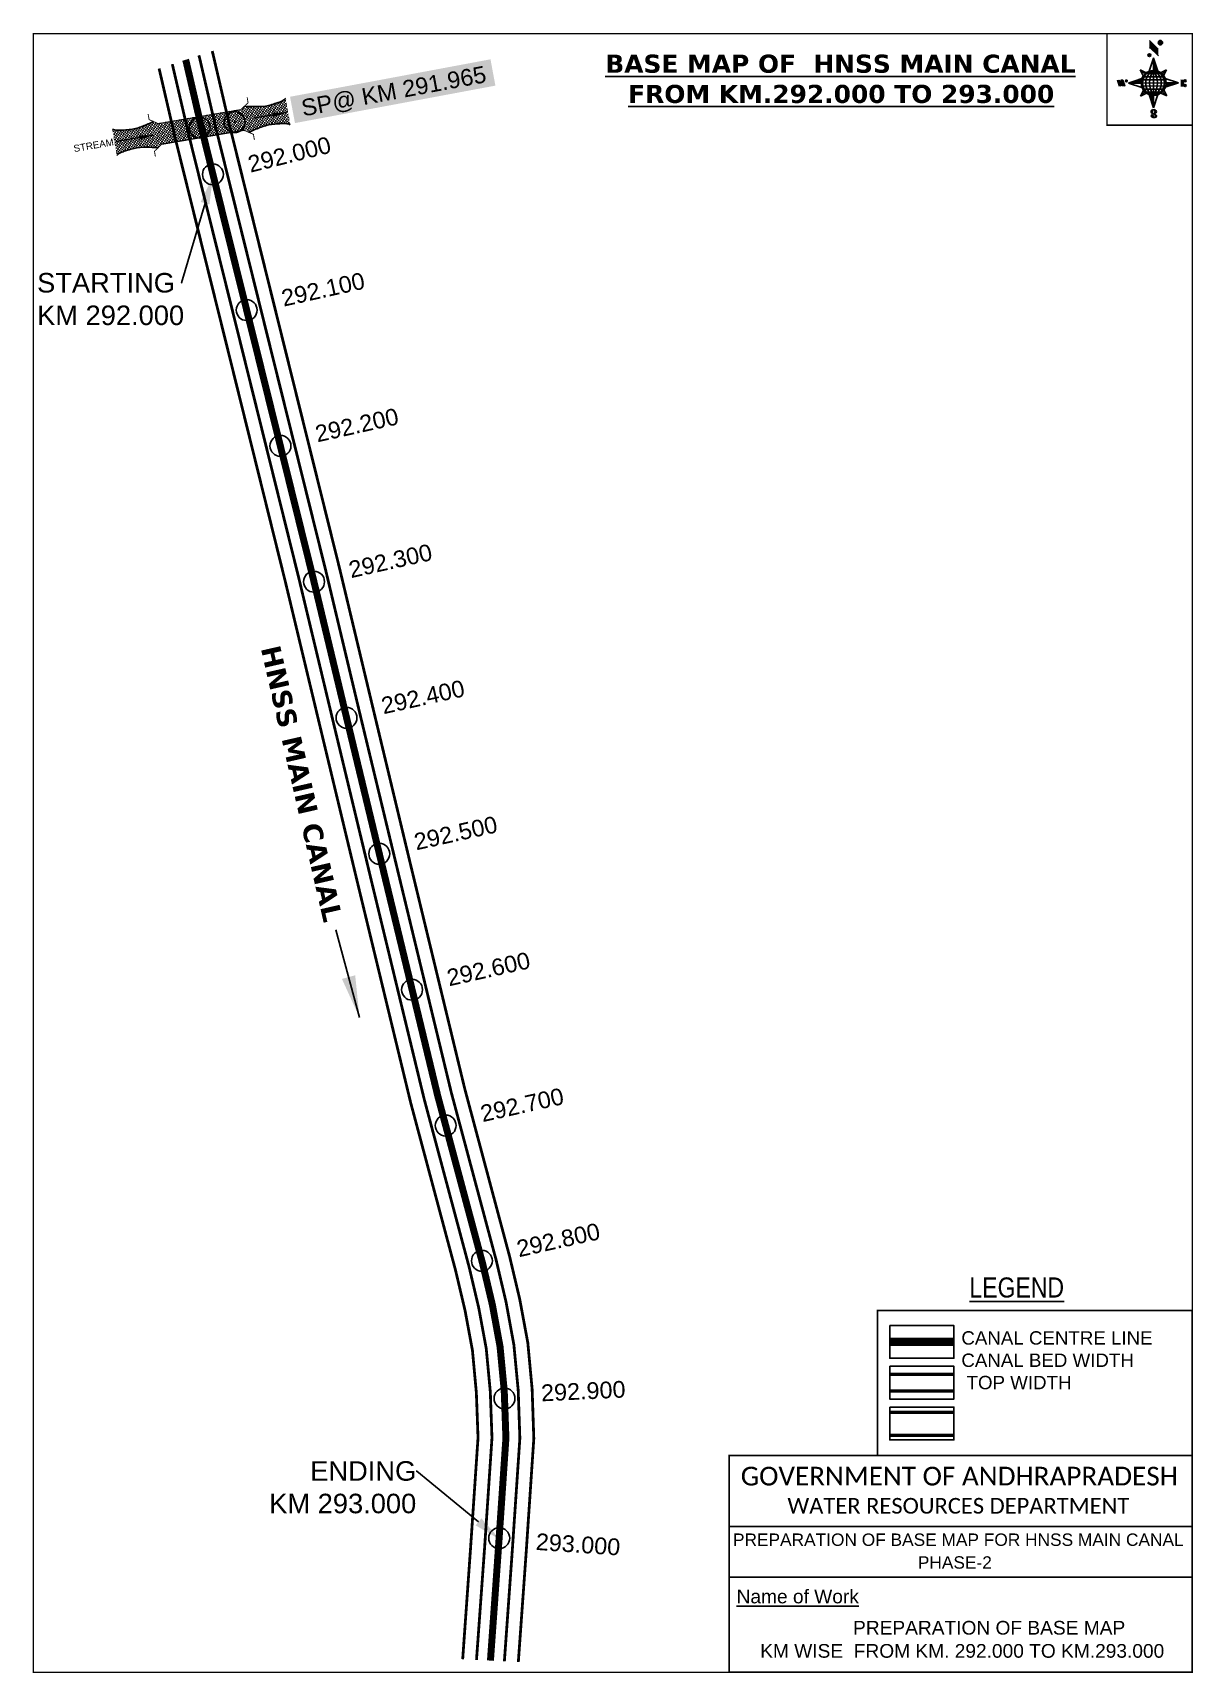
# Model space of a CAD drawing. Header units: inches. Extents: x 774190 to 775022, y 1585695 to 1586871.
import ezdxf
from ezdxf import colors
from ezdxf.entities.mleader import LeaderData, LeaderLine
from ezdxf.enums import TextEntityAlignment as Align
from ezdxf.math import Vec2, Vec3

# ---------------------------------------------------------------- set-up
doc = ezdxf.new("R2010")
doc.units = ezdxf.units.IN
doc.header["$LTSCALE"] = 15
doc.header["$MEASUREMENT"] = 0
doc.header["$PDMODE"] = 32
doc.header["$PDSIZE"] = 15
doc.linetypes.add('HIDDEN2', pattern=[0.1875, 0.125, -0.0625])
for name, color, linetype in [('AQUADUCT', 1, 'Continuous'), ('bord', 1, 'Continuous'), ('CANAL1', 7, 'Continuous'), ('CSMark', 72, 'Continuous'), ('DCBMS', 232, 'Continuous'), ('PAGE', 7, 'Continuous'), ('STRUCTURE', 5, 'Continuous'), ('TEXT', 6, 'Continuous')]:
    doc.layers.add(name, color=color, linetype=linetype)
doc.styles.add('ARIALN', font='ARIALN.TTF')
doc.styles.get("Standard").update_dxf_attribs({"font": 'arial.ttf'})
doc.dimstyles.get("Standard").update_dxf_attribs({"dimtxt": 20, "dimasz": 0.18, "dimexe": 0.18, "dimexo": 0.0625, "dimgap": 0.09, "dimtad": 0, "dimtih": 1, "dimtoh": 1, "dimdec": 4, "dimzin": 0, "dimdsep": 46, "dimtxsty": 'Standard', "dimcen": 0.09, "dimadec": 0, "dimazin": 0, "dimtfac": 1, "dimtdec": 4, "dimtofl": 0, "dimtmove": 0, "dimatfit": 3, "dimfxl": 1, "dimtolj": 1, "dimtzin": 0, "dimarcsym": 0})
pattern_1 = [(267.297113149, (-8720374.938, 50637915.138), (10.5367255337, -0.497431438), [])]
pattern_2 = [(357.297113149, (-8720374.938, 50637915.138), (0.497431438, 10.5367255337), [])]

# ---------------------------------------------------------------- blocks, each defined once
blk = doc.blocks.new('*X26')
at = {"color": 0, "linetype": 'Continuous'}
for p, q in [((6321.6, 240.5), (6322.3, 241.2)), ((6321.6, 240.3), (6322.3, 241)), ((6321.6, 240.1), (6322.3, 240.8)), ((6321.6, 239.9), (6322.4, 240.7)), ((6321.6, 239.8), (6322.4, 240.6)), ((6321.6, 239.6), (6322.5, 240.5)), ((6321.6, 239.4), (6322.5, 240.3)), ((6321.6, 239.2), (6322.6, 240.2)), ((6321.7, 239.1), (6322.6, 240.1)), ((6321.8, 240.8), (6322.4, 241.4)), ((6321.8, 239), (6322.7, 240)), ((6321.8, 239), (6322.8, 239.9)), ((6321.9, 238.9), (6322.9, 239.8)), ((6322, 238.8), (6323, 239.7)), ((6322.1, 241.3), (6322.4, 241.6)), ((6322.1, 238.7), (6323.1, 239.6)), ((6322.2, 238.6), (6323.1, 239.6)), ((6322.3, 238.5), (6323.2, 239.5)), ((6322.4, 238.5), (6323.3, 239.4)), ((6322.5, 238.4), (6323.4, 239.3)), ((6322.7, 238.4), (6323.6, 239.3)), ((6322.8, 238.3), (6323.7, 239.2)), ((6322.9, 238.3), (6323.8, 239.1)), ((6323.1, 238.2), (6323.9, 239.1)), ((6323.2, 238.2), (6324, 239)), ((6323.3, 238.2), (6324.2, 239)), ((6323.5, 238.1), (6324.3, 238.9)), ((6323.7, 238.1), (6324.4, 238.9)), ((6323.8, 238.1), (6324.6, 238.8)), ((6324.1, 238.2), (6324.7, 238.8)), ((6324.3, 238.3), (6324.9, 238.8)), ((6324.6, 238.3), (6325.1, 238.8)), ((6324.8, 238.4), (6325.2, 238.8)), ((6325.1, 238.5), (6325.4, 238.8)), ((6325.4, 238.6), (6325.6, 238.8))]:
    blk.add_line(p, q, dxfattribs=at)
blk = doc.blocks.new('*X25')
at = {"color": 0, "linetype": 'Continuous'}
for p, q in [((6324.4, 240.3), (6324.5, 240.4)), ((6324.6, 240.3), (6324.8, 240.5)), ((6324.7, 240.2), (6325, 240.5)), ((6324.8, 240.2), (6325.2, 240.6)), ((6325, 240.1), (6325.5, 240.6)), ((6325.1, 240.1), (6325.6, 240.6)), ((6325.2, 240), (6325.8, 240.6)), ((6325.3, 240), (6326, 240.6)), ((6325.4, 239.9), (6326.1, 240.6)), ((6325.5, 239.8), (6326.2, 240.5)), ((6325.6, 239.8), (6326.3, 240.5)), ((6325.7, 239.7), (6326.5, 240.4)), ((6325.9, 239.6), (6326.6, 240.3)), ((6326, 239.5), (6326.7, 240.3)), ((6326, 239.4), (6326.8, 240.2)), ((6326.1, 239.3), (6327, 240.2)), ((6326.2, 239.3), (6327.1, 240.1)), ((6326.3, 239.2), (6327.1, 240)), ((6326.4, 239.1), (6327.2, 239.9)), ((6326.5, 239), (6327.3, 239.8)), ((6326.5, 238.9), (6327.4, 239.7)), ((6326.6, 238.8), (6327.5, 239.6)), ((6326.7, 238.7), (6327.5, 239.5)), ((6326.8, 238.6), (6327.6, 239.4)), ((6326.8, 238.5), (6327.7, 239.3)), ((6326.8, 236.5), (6327.4, 237)), ((6326.9, 238.3), (6327.8, 239.2)), ((6326.9, 238.2), (6327.9, 239.1)), ((6326.9, 236.8), (6327.6, 237.4)), ((6327, 238.1), (6327.8, 239)), ((6327, 237.9), (6327.8, 238.8)), ((6327, 237.8), (6327.8, 238.6)), ((6327, 237.6), (6327.8, 238.4)), ((6327, 237.4), (6327.8, 238.2)), ((6327, 237.3), (6327.8, 238)), ((6327, 237.1), (6327.8, 237.9))]:
    blk.add_line(p, q, dxfattribs=at)
blk = doc.blocks.new('H')
at = {"layer": 'bord', "extrusion": (0.000427885, 0.004792, 0.999988)}
h = blk.add_hatch(dxfattribs=at)
h.set_pattern_fill('LINE', color=8, scale=84.387686, angle=-2.7029, style=0)
h.set_pattern_definition(pattern_2)
h.paths.add_polyline_path([(-492, 786, -0.090992), (-448, 775), (-486, 912)])
h = blk.add_hatch(dxfattribs=at)
h.set_pattern_fill('LINE', color=8, scale=84.387686, angle=-92.7029, style=0)
h.set_pattern_definition(pattern_1)
h.paths.add_polyline_path([(-625, 665, -0.090992), (-615, 710), (-751, 671)])
h = blk.add_hatch(dxfattribs=at)
h.set_pattern_fill('LINE', color=8, scale=84.387686, angle=-2.7029, style=0)
h.set_pattern_definition(pattern_2)
h.paths.add_polyline_path([(-504, 533, -0.090992), (-549, 543), (-510, 406)])
h = blk.add_hatch(dxfattribs=at)
h.set_pattern_fill('LINE', color=8, scale=84.387686, angle=-92.7029, style=0)
h.set_pattern_definition(pattern_1)
h.paths.add_polyline_path([(-246, 647), (-372, 653, -0.090992), (-382, 609)])
for p, q in [((-519, 1020, -1217), (-435, 927, -1216)), ((-516, 1087, -1217), (-432, 994, -1217)), ((-538, 774, -1216), (-487, 906, -1216)), ((-487, 906, -1216), (-493, 780, -1216)), ((-487, 906, -1216), (-448, 769, -1216)), ((-865, 701, -1215), (-847, 638, -1215)), ((-847, 700, -1215), (-829, 637, -1215)), ((-829, 699, -1215), (-811, 636, -1215)), ((-829, 699, -1215), (-811, 698, -1215)), ((-811, 698, -1215), (-794, 635, -1215)), ((-752, 665, -1215), (-615, 704, -1215)), ((-627, 794, -1216), (-567, 760, -1216)), ((-627, 794, -1216), (-584, 747, -1215)), ((-599, 731, -1215), (-627, 794, -1216)), ((-421, 753, -1216), (-359, 781, -1216)), ((-359, 781, -1216), (-405, 739, -1216)), ((-359, 781, -1216), (-392, 721, -1215)), ((-379, 693, -1215), (-246, 641, -1215)), ((-213, 669, -1215), (-217, 601, -1215)), ((-752, 665, -1215), (-625, 659, -1215)), ((-619, 614, -1215), (-752, 665, -1215)), ((-639, 526, -1214), (-606, 585, -1215)), ((-639, 526, -1214), (-593, 568, -1215)), ((-577, 553, -1215), (-639, 526, -1214)), ((-511, 400, -1214), (-549, 537, -1214)), ((-460, 533, -1215), (-511, 400, -1214)), ((-505, 527, -1214), (-511, 400, -1214)), ((-371, 513, -1214), (-431, 546, -1215)), ((-371, 513, -1214), (-414, 560, -1215)), ((-399, 576, -1215), (-371, 513, -1214)), ((-246, 641, -1215), (-383, 603, -1215)), ((-373, 647, -1215), (-246, 641, -1215)), ((-197, 600, -1215), (-194, 668, -1215))]:
    blk.add_line(p, q, dxfattribs=at)
at = {"layer": 'bord', "color": 8, "linetype": 'ByBlock', "extrusion": (0.000427885, 0.004792, 0.999988)}
for p, q in [((-375, 679, -1215), (-620, 691, -1215)), ((-386, 711, -1215), (-605, 722, -1215)), ((-411, 744, -1216), (-578, 752, -1216)), ((-493, 780, -1216), (-505, 527, -1214)), ((-373, 647, -1215), (-625, 659, -1215)), ((-378, 616, -1215), (-623, 628, -1215)), ((-392, 585, -1215), (-611, 595, -1215)), ((-420, 555, -1215), (-587, 562, -1215))]:
    blk.add_line(p, q, dxfattribs=at)
at = {"layer": 'bord', "extrusion": (0.000427885, 0.004792, 0.999988), "elevation": -1212}
for points, const_width in [([(-522, 960), (-516, 1093)], 1.61), ([(-434, 933), (-428, 1066)], 1.61), ([(-870, 707), (-846, 706)], 0.642), ([(-829, 643), (-821, 678)], 0.642), ([(-793, 641), (-782, 694)], 0.642), ([(-223, 676), (-174, 673)], 0.706), ([(-829, 643), (-855, 644)], 0.642), ([(-811, 642), (-784, 641)], 0.642), ([(-177, 605), (-226, 607)], 0.706), ([(-195, 645), (-185, 644)], 0.706)]:
    blk.add_lwpolyline(points, dxfattribs=dict(at, const_width=const_width))
for points, const_width in [([(-414, 1073, 1), (-398, 1058, 1)], 22.3), ([(-530, 950, 1), (-520, 939, 1)], 14.8), ([(-776, 697, 1), (-769, 690, 1)], 8.9), ([(-180, 618, 1), (-173, 611, 1)], 9.79), ([(-178, 667, 1), (-171, 660, 1)], 9.79), ([(-490, 362, 1), (-498, 369, 1)], 11.1), ([(-525, 322, 1), (-533, 329, 1)], 11.1)]:
    blk.add_lwpolyline(points, format="xyb", close=True, dxfattribs=dict(at, const_width=const_width))
for points in [[(-537, 317), (-531, 310), (-520, 307), (-505, 307), (-494, 310), (-486, 318), (-487, 326), (-491, 333), (-494, 336), (-503, 341), (-522, 347), (-530, 352), (-534, 355), (-537, 363), (-537, 373), (-530, 381), (-520, 384), (-504, 384), (-493, 380), (-487, 373)], [(-522, 348), (-526, 354), (-528, 361), (-528, 371), (-526, 375), (-521, 381), (-515, 384)], [(-505, 307), (-499, 312), (-497, 319), (-497, 327), (-501, 335), (-509, 343)]]:
    blk.add_lwpolyline(points, dxfattribs=at)
at = {"layer": 'bord', "extrusion": (0.000427885, 0.004792, 0.999988)}
for centre, radius in [((-406, 1065, -1212), 22.3), ((-525, 944, -1212), 14.8), ((-773, 694, -1212), 8.9), ((-498, 659, -1212), 127), ((-177, 615, -1212), 9.79), ((-174, 663, -1212), 9.79), ((-494, 365, -1212), 11.1), ((-529, 325, -1212), 11.1)]:
    blk.add_circle(centre, radius, dxfattribs=at)
at = {"layer": 'bord', "color": 8, "linetype": 'ByBlock', "extrusion": (0.000427885, 0.004792, 0.999988)}
for centre, radius, start, end in [((-482, 658, -1212), 128, 94.9254, 259.6691), ((-437, 656, -1212), 141, 113.2864, 241.308), ((-316, 651, -1212), 222, 142.5892, 212.0053), ((-560, 662, -1212), 141, 293.2864, 61.308), ((-681, 668, -1212), 222, 322.5892, 32.0053), ((-515, 660, -1212), 128, 274.9254, 79.6691)]:
    blk.add_arc(centre, radius, start, end, dxfattribs=at)
at = {"layer": 'bord', "extrusion": (0.000427885, 0.004792, 0.999988)}
for points in [[(-516, 1093, -1212), (-431, 1000, -1212), (-519, 1026, -1212), (-434, 933, -1212)], [(-864, 707, -1212), (-846, 706, -1212), (-846, 644, -1212), (-829, 643, -1212)], [(-829, 705, -1212), (-811, 704, -1212), (-811, 642, -1212), (-793, 641, -1212)], [(-193, 674, -1212), (-197, 606, -1212), (-213, 675, -1212), (-216, 607, -1212)]]:
    blk.add_solid(points, dxfattribs=at)
at = {"layer": 'bord', "extrusion": (0.000427885, 0.004792, 0.999988), "xscale": 7.977342409717546, "yscale": 7.977342408231451, "zscale": 7.977342408476333, "rotation": 138.0840426661453}
for name, p in [('*X25', (38301, -31929, -1212)), ('*X26', (38314, -31951, -1212))]:
    blk.add_blockref(name, p, dxfattribs=at)
blk = doc.blocks.new('SP')
at = {"layer": 'STRUCTURE'}
h = blk.add_hatch(dxfattribs=at)
h.set_pattern_fill('DASH', color=256, scale=8, style=0)
edge = h.paths.add_edge_path()
edge.add_spline(control_points=[(769825.7, 1706742.1), (769825.3, 1706741.8), (769823.8, 1706740.8), (769820.9, 1706740.3), (769817, 1706739.7), (769811.4, 1706738.9), (769804, 1706739.7), (769798.4, 1706741), (769795.6, 1706741.6)], knot_values=[0, 0, 0, 0, 1.613557, 5.24513, 8.624976, 13.470124, 22.190216, 30.746377, 30.746377, 30.746377, 30.746377], degree=3, periodic=0)
edge.add_line((769795.6, 1706741.6), (769792.6, 1706739.6))
edge.add_line((769792.6, 1706739.6), (769732.6, 1706739.6))
edge.add_line((769732.6, 1706739.6), (769729.6, 1706741.6))
edge.add_spline(control_points=[(769729.6, 1706741.6), (769726.9, 1706740.9), (769721.3, 1706739.5), (769713.9, 1706738.5), (769708.3, 1706739.1), (769704.4, 1706739.6), (769701.5, 1706740), (769700, 1706741), (769699.5, 1706741.3)], knot_values=[0, 0, 0, 0, 8.556161, 17.276253, 22.121402, 25.501247, 29.13282, 30.746377, 30.746377, 30.746377, 30.746377], degree=3, periodic=0)
edge.add_line((769699.5, 1706741.3), (769699.5, 1706722.1))
edge.add_spline(control_points=[(769699.5, 1706722.1), (769700, 1706722.4), (769701.4, 1706723.4), (769704.3, 1706724), (769708.2, 1706724.5), (769713.8, 1706725.3), (769721.2, 1706724.5), (769726.8, 1706723.3), (769729.6, 1706722.6)], knot_values=[0, 0, 0, 0, 1.613557, 5.24513, 8.624976, 13.470124, 22.190216, 30.746377, 30.746377, 30.746377, 30.746377], degree=3, periodic=0)
edge.add_line((769729.6, 1706722.6), (769732.6, 1706724.6))
edge.add_line((769732.6, 1706724.6), (769792.6, 1706724.6))
edge.add_line((769792.6, 1706724.6), (769795.6, 1706722.6))
edge.add_spline(control_points=[(769795.6, 1706722.6), (769798.4, 1706723.3), (769803.9, 1706724.8), (769811.3, 1706725.8), (769817, 1706725.1), (769820.9, 1706724.7), (769823.8, 1706724.2), (769825.2, 1706723.3), (769825.7, 1706723)], knot_values=[0, 0, 0, 0, 8.556161, 17.276253, 22.121402, 25.501247, 29.13282, 30.746377, 30.746377, 30.746377, 30.746377], degree=3, periodic=0)
edge.add_line((769825.7, 1706723), (769825.7, 1706742.1))
h.paths.add_polyline_path([(769764.2, 1706732.1, -1), (769761.1, 1706732.1, -1)], flags=0)
h.paths.add_polyline_path([(769761.1, 1706732.1, 1), (769764.2, 1706732.1, 1)], flags=16)
at = {"layer": 'STRUCTURE', "const_width": 0.628}
for points in [[(769726.6, 1706747.6), (769726.6, 1706743.6), (769732.6, 1706739.6), (769792.6, 1706739.6), (769798.6, 1706743.6), (769798.6, 1706747.6)], [(769726.6, 1706716.6), (769726.6, 1706720.6), (769732.6, 1706724.6), (769792.6, 1706724.6), (769798.6, 1706720.6), (769798.6, 1706716.6)]]:
    blk.add_lwpolyline(points, dxfattribs=at)
at = {"layer": 'STRUCTURE', "color": 3}
blk.add_lwpolyline([(769732.6, 1706724.6), (769792.6, 1706724.6)], dxfattribs=at)
blk.add_lwpolyline([(769732.6, 1706724.6), (769792.6, 1706724.6)], dxfattribs=at)
at = {"layer": 'STRUCTURE', "color": 0}
blk.add_circle((769762.6, 1706732.1), 1.55, dxfattribs=at)
at = {"layer": 'STRUCTURE'}
for points in [[(769699.5, 1706741.3), (769700.9, 1706740.5), (769704.4, 1706739.6), (769707.8, 1706739.2), (769712.6, 1706738.8), (769721.3, 1706739.7), (769729.6, 1706741.6)], [(769825.7, 1706742.1), (769824.3, 1706741.3), (769820.8, 1706740.3), (769817.5, 1706739.8), (769812.7, 1706739.2), (769804, 1706739.9), (769795.6, 1706741.6)], [(769699.5, 1706722.1), (769700.9, 1706723), (769704.4, 1706724), (769707.7, 1706724.5), (769712.5, 1706725), (769721.2, 1706724.4), (769729.6, 1706722.6)], [(769825.7, 1706723), (769824.3, 1706723.8), (769820.8, 1706724.7), (769817.4, 1706725.1), (769812.6, 1706725.5), (769803.9, 1706724.6), (769795.6, 1706722.6)]]:
    blk.add_spline(points, degree=3, dxfattribs=at)
at = {"layer": 'STRUCTURE', "color": 0}
blk.add_text('STREAM', height=5, dxfattribs=at).set_placement((769684.3, 1706732.1), align=Align.MIDDLE_CENTER)
for points in [[(769727.4, 1706732.1), (769700.8, 1706732.1)], [(769824.4, 1706732.1), (769800.5, 1706732.1)]]:
    blk.add_leader(points, dimstyle='Standard', override={"dimasz": 10, "dimgap": 0.09, "dimtad": 0}, dxfattribs=at)

msp = doc.modelspace()

# ---------------------------------------------------------------- linework, layer by layer
at = {"layer": 'CANAL1', "color": 5, "const_width": 2}
for points in [[(774309.4, 1586854.9), (774310, 1586852.7), (774321.7, 1586802.3), (774358.5, 1586654), (774400.6, 1586484.6), (774424.1, 1586386), (774452.7, 1586267.3), (774490.4, 1586111.2), (774522.6, 1585990.9), (774529.7, 1585960.8), (774535.3, 1585930.2), (774538.4, 1585897.7), (774539.6, 1585863.1), (774534.2, 1585783.1), (774528.5, 1585703.2)], [(774290.4, 1586848.6), (774290.5, 1586848), (774302.2, 1586797.7), (774339.1, 1586649.2), (774381.1, 1586479.9), (774404.7, 1586381.3), (774433.2, 1586262.6), (774471, 1586106.3), (774503.2, 1585986), (774510.1, 1585956.7), (774515.5, 1585927.4), (774518.4, 1585896.5), (774519.6, 1585863.4), (774514.3, 1585784.5), (774508.5, 1585704.2)]]:
    msp.add_lwpolyline(points, dxfattribs=at)
at = {"layer": 'CANAL1', "color": 200, "const_width": 2}
for points in [[(774319, 1586858), (774319.7, 1586855.1), (774331.4, 1586804.7), (774368.2, 1586656.4), (774410.3, 1586487), (774433.9, 1586388.3), (774462.4, 1586269.6), (774500.1, 1586113.7), (774532.3, 1585993.3), (774539.5, 1585962.9), (774545.3, 1585931.6), (774548.4, 1585898.4), (774549.6, 1585862.9), (774544.2, 1585782.4), (774538.5, 1585702.7)], [(774280.9, 1586845.4), (774292.5, 1586795.3), (774329.4, 1586646.8), (774371.4, 1586477.5), (774395, 1586379), (774423.5, 1586260.2), (774461.3, 1586103.8), (774493.5, 1585983.5), (774500.3, 1585954.7), (774505.6, 1585926.1), (774508.4, 1585895.8), (774509.6, 1585863.6), (774504.3, 1585785.2), (774498.6, 1585704.7)]]:
    msp.add_lwpolyline(points, dxfattribs=at)
at = {"layer": 'CANAL1', "color": 1, "linetype": 'HIDDEN2', "ltscale": 8, "const_width": 5}
msp.add_lwpolyline([(774299.9, 1586851.7), (774300.3, 1586850.4), (774312, 1586800), (774319.5, 1586769.5), (774348.8, 1586651.6), (774390.8, 1586482.2), (774414.4, 1586383.7), (774443, 1586264.9), (774480.7, 1586108.7), (774512.9, 1585988.4), (774519.9, 1585958.8), (774525.4, 1585928.8), (774528.4, 1585897.1), (774529.6, 1585863.3), (774524.2, 1585783.8), (774518.5, 1585703.7)], dxfattribs=at)
at = {"layer": 'CANAL1', "color": 1, "linetype": 'HIDDEN2', "ltscale": 100, "const_width": 6, "elevation": -0.4}
msp.add_lwpolyline([(774850.8, 1585932.3), (774804.8, 1585932.3)], dxfattribs=at)
at = {"layer": 'CANAL1', "color": 5, "const_width": 2.4, "elevation": -0.4}
for points in [[(774850.8, 1585909), (774804.8, 1585909)], [(774850.8, 1585897), (774804.8, 1585897)]]:
    msp.add_lwpolyline(points, dxfattribs=at)
at = {"layer": 'CANAL1', "color": 200, "const_width": 2.4, "elevation": -0.4}
for points in [[(774850.8, 1585881.8), (774804.8, 1585881.8)], [(774850.8, 1585865.3), (774804.8, 1585865.3)]]:
    msp.add_lwpolyline(points, dxfattribs=at)
at = {"layer": 'CSMark', "color": 2}
msp.add_point((774310, 1586803), dxfattribs=at)
at = {"layer": 'CSMark'}
msp.add_point((774335, 1586807), dxfattribs=at)
at = {"layer": 'CSMark', "color": 3}
for p in [(774319.5, 1586769.5), (774343.7, 1586672.2), (774367.9, 1586574.8), (774392, 1586477.4), (774415.3, 1586379.8), (774438.8, 1586282.3), (774462.3, 1586184.8), (774486.4, 1586087.4), (774512.4, 1585990.4), (774528.6, 1585891.7), (774524.8, 1585791.5)]:
    msp.add_point(p, dxfattribs=at)
at = {"layer": 'PAGE', "const_width": 1}
msp.add_lwpolyline([(775021.8, 1585695.3), (775021.8, 1586870.5), (774190.8, 1586870.5), (774190.8, 1585695.3), (775021.8, 1585695.3)], dxfattribs=at)
at = {"layer": 'PAGE'}
for points, const_width in [([(775021.8, 1586870.5), (774960.7, 1586870.5), (774960.7, 1586804.8), (775021.8, 1586804.8)], 1), ([(774796, 1585954.7), (775021.8, 1585954.7), (775021.8, 1585850.9), (774796, 1585850.9)], 1.2), ([(774689.7, 1585850.9), (775021.8, 1585850.9), (775021.8, 1585695.3), (774689.7, 1585695.3)], 1.2)]:
    msp.add_lwpolyline(points, close=True, dxfattribs=dict(at, const_width=const_width))
at = {"layer": 'PAGE', "elevation": -0.4}
for points in [[(774804.8, 1585944), (774850.8, 1585944), (774850.8, 1585920.5), (774804.8, 1585920.5)], [(774804.8, 1585914.8), (774850.8, 1585914.8), (774850.8, 1585891.3), (774804.8, 1585891.3)], [(774804.8, 1585885.5), (774850.8, 1585885.5), (774850.8, 1585862), (774804.8, 1585862)]]:
    msp.add_lwpolyline(points, close=True, dxfattribs=at)
at = {"layer": 'PAGE'}
for points in [[(774689.7, 1585799.9), (775021.8, 1585799.9)], [(774689.7, 1585763.6), (775021.8, 1585763.6)]]:
    msp.add_lwpolyline(points, dxfattribs=at)

# ---------------------------------------------------------------- block references
at = {"layer": 'AQUADUCT', "color": 1, "xscale": 0.0703495379661093, "yscale": 0.07034953800030053, "zscale": 0.07034953795990817, "rotation": 3.078330607406165}
msp.add_blockref('H', (775031.5, 1586791.1, 85.4), dxfattribs=at)
at = {"layer": 'STRUCTURE', "color": 0, "rotation": 9.643361891185524}
msp.add_blockref('SP', (301328.7, -224758.4), dxfattribs=at)

# ---------------------------------------------------------------- texts
at = {"layer": 'CANAL1', "insert": (774367.2, 1586433.8), "char_height": 14, "width": 205.129, "attachment_point": 1, "rotation": 282.9093}
msp.add_mtext('\\pi0.96322;{\\fVerdana|b1|i0|c0|p34;HNSS MAIN CANAL}', dxfattribs=at)
at = {"layer": 'CSMark', "color": 3}
msp.add_text('292.000', height=12, rotation=13.9868, dxfattribs=at).set_placement((774344.9, 1586776.5), align=Align.MIDDLE_LEFT)
at = {"layer": 'CSMark', "color": 1}
for s, rotation, p in [('292.100', 12.543, (774368.9, 1586680.5)), ('292.200', 12.543, (774393.1, 1586583.2)), ('292.300', 12.543, (774417.2, 1586485.8)), ('292.400', 12.543, (774440.5, 1586388.2)), ('292.500', 12.543, (774464, 1586290.6)), ('292.600', 12.543, (774487.5, 1586193.1)), ('292.700', 12.543, (774511.6, 1586095.7)), ('292.800', 12.543, (774537.6, 1585998.8)), ('292.900', 2.6679, (774554.8, 1585895.6)), ('293.000', 356.1521, (774551.1, 1585789.1))]:
    msp.add_text(s, height=12, rotation=rotation, dxfattribs=at).set_placement(p, align=Align.MIDDLE_LEFT)
at = {"layer": 'PAGE', "extrusion": (0.000201441, 0.004807, 0.999988), "style": 'ARIALN'}
msp.add_text('%%ULEGEND', height=14.4, rotation=359.9999, dxfattribs=at).set_placement((774895.9, 1585952.2, 7779.6), align=Align.MIDDLE)
at = {"layer": 'PAGE', "extrusion": (0.000201441, 0.004807, 0.999988)}
for s, height, p in [('PREPARATION OF BASE MAP FOR HNSS MAIN CANAL', 8.878, (774692.4, 1585766.9, 7778.7)), ('%%UName of Work', 9.822, (774695, 1585725.7, 7777.3))]:
    msp.add_text(s, height=height, rotation=359.9999, dxfattribs=at).set_placement(p)
for s, height, p in [('PHASE-2', 8.88, (774851.5, 1585755, 7778.6)), ('PREPARATION OF BASE MAP', 9.822, (774876.1, 1585708.2, 7777.4)), ('KM WISE  FROM KM. 292.000 TO KM.293.000', 9.822, (774856.8, 1585691.6, 7777.4))]:
    msp.add_text(s, height=height, rotation=359.9999, dxfattribs=at).set_placement(p, align=Align.MIDDLE_CENTER)
at = {"layer": 'PAGE', "extrusion": (0.000201441, 0.004807, 0.999988), "attachment_point": 1, "text_direction": (1, -1e-06, -0.000201)}
for s, insert, char_height, width in [('CANAL CENTRE LINE CANAL BED WIDTH {\\H2.3717x; }\\P TOP WIDTH{\\H1.9152x; }', (774856.2, 1585939.9, -0.4), 9.6, 168.926), ('\\pi3.5885;{\\fCalibri|b0|i0|c0|p34;\\H1.3333x;GOVERNMENT OF ANDHRAPRADESH\\P\\pi37.073;\\H0.83998x;WATER RESOURCES DEPARTMENT}', (774694.4, 1585842.7, -1.3), 10.059, 321.276)]:
    msp.add_mtext(s, dxfattribs=dict(at, insert=insert, char_height=char_height, width=width))
at = {"layer": 'STRUCTURE', "color": 5, "insert": (774379, 1586822.3), "char_height": 12, "width": 139.022, "attachment_point": 1, "rotation": 10.5826, "bg_fill": 1, "box_fill_scale": 1.3, "bg_fill_color": 7, "bg_fill_true_color": 16777215, "bg_fill_transparency": 4390977}
msp.add_mtext('\\pi3.0033;SP@ KM 291.965', dxfattribs=at)
at = {"layer": 'TEXT', "color": 1, "insert": (774579.1, 1586855.4), "char_height": 13, "width": 379.826, "attachment_point": 1}
msp.add_mtext('\\pi21.755;{\\fVerdana|b1|i0|c0|p34;\\LBASE MAP OF  HNSS MAIN CANAL \\P\\pi38.16;FROM KM.292.000 TO 293.000}', dxfattribs=at)

# ---------------------------------------------------------------- leaders
at = {"layer": 'CANAL1'}
msp.add_leader([(774424.6, 1586164.9), (774407.6, 1586227.7)], dimstyle='Standard', override={"dimasz": 30, "dimgap": 0.09, "dimtad": 0}, dxfattribs=at)
at = {"layer": 'DCBMS', "color": 5}
ml = msp.add_multileader_mtext('Standard', dxfattribs=at)
ml.set_content('STARTING\\PKM 292.000', color=5)
ml.set_leader_properties()
ml.build(insert=Vec2(0, 0))
ml.multileader.update_dxf_attribs({"dogleg_length": 0.36, "arrow_head_size": 20})
ctx = ml.context
ctx.base_point, ctx.char_height, ctx.arrow_head_size, ctx.landing_gap_size, ctx.plane_origin = Vec3(774193.3, 1586691.7), 14, 20, 0.09, Vec3(774364.2, 1586764.5)
notes = []
notes.append((ctx, [(0, (1, 1, 0), (774297, 1586691.7), (-1, 0), 0.36, [(0, [(774319.5, 1586768)], 0, [])])]))
ctx.mtext.insert, ctx.mtext.flow_direction = Vec3(774193.4, 1586698.8), 5
for ctx, leaders in notes:
    for number, flags, end, landing, length, lines in leaders:
        leader = LeaderData()
        leader.index, (leader.has_last_leader_line, leader.has_dogleg_vector, leader.attachment_direction) = number, flags
        leader.last_leader_point, leader.dogleg_vector, leader.dogleg_length = Vec3(end), Vec3(landing), length
        for number, points, colour, breaks in lines:
            line = LeaderLine()
            line.index, line.vertices, line.color, line.breaks = number, Vec3.list(points), colors.encode_raw_color(colour), breaks
            leader.lines.append(line)
        ctx.leaders.append(leader)

# ---------------------------------------------------------------- next in the draw order: leaders
ml = msp.add_multileader_mtext('Standard', dxfattribs=at)
ml.set_content('ENDING \\PKM 293.000', color=5)
ml.set_leader_properties()
ml.build(insert=Vec2(0, 0))
ml.multileader.update_dxf_attribs({"dogleg_length": 0.36, "arrow_head_size": 20})
ctx = ml.context
ctx.base_point, ctx.char_height, ctx.arrow_head_size, ctx.landing_gap_size, ctx.plane_origin = Vec3(774362.1, 1585839.6), 14, 20, 0.09, Vec3(774505.8, 1586051.9)
ctx.text_align_type = 2
notes = []
notes.append((ctx, [(0, (1, 1, 0), (774465.7, 1585839.6), (-1, 0), 0.36, [(0, [(774525.4, 1585790.5)], 0, [])])]))
ctx.mtext.insert, ctx.mtext.width, ctx.mtext.alignment, ctx.mtext.flow_direction = Vec3(774465.3, 1585846.7), 109.049, 3, 5
ctx.mtext.has_bg_fill, ctx.mtext.bg_color, ctx.mtext.bg_scale_factor, ctx.mtext.bg_transparency, ctx.mtext.use_window_bg_color = 1, -1027028792, 1.5, 0, 1
for ctx, leaders in notes:
    for number, flags, end, landing, length, lines in leaders:
        leader = LeaderData()
        leader.index, (leader.has_last_leader_line, leader.has_dogleg_vector, leader.attachment_direction) = number, flags
        leader.last_leader_point, leader.dogleg_vector, leader.dogleg_length = Vec3(end), Vec3(landing), length
        for number, points, colour, breaks in lines:
            line = LeaderLine()
            line.index, line.vertices, line.color, line.breaks = number, Vec3.list(points), colors.encode_raw_color(colour), breaks
            leader.lines.append(line)
        ctx.leaders.append(leader)

doc.saveas('drawing.dxf')
